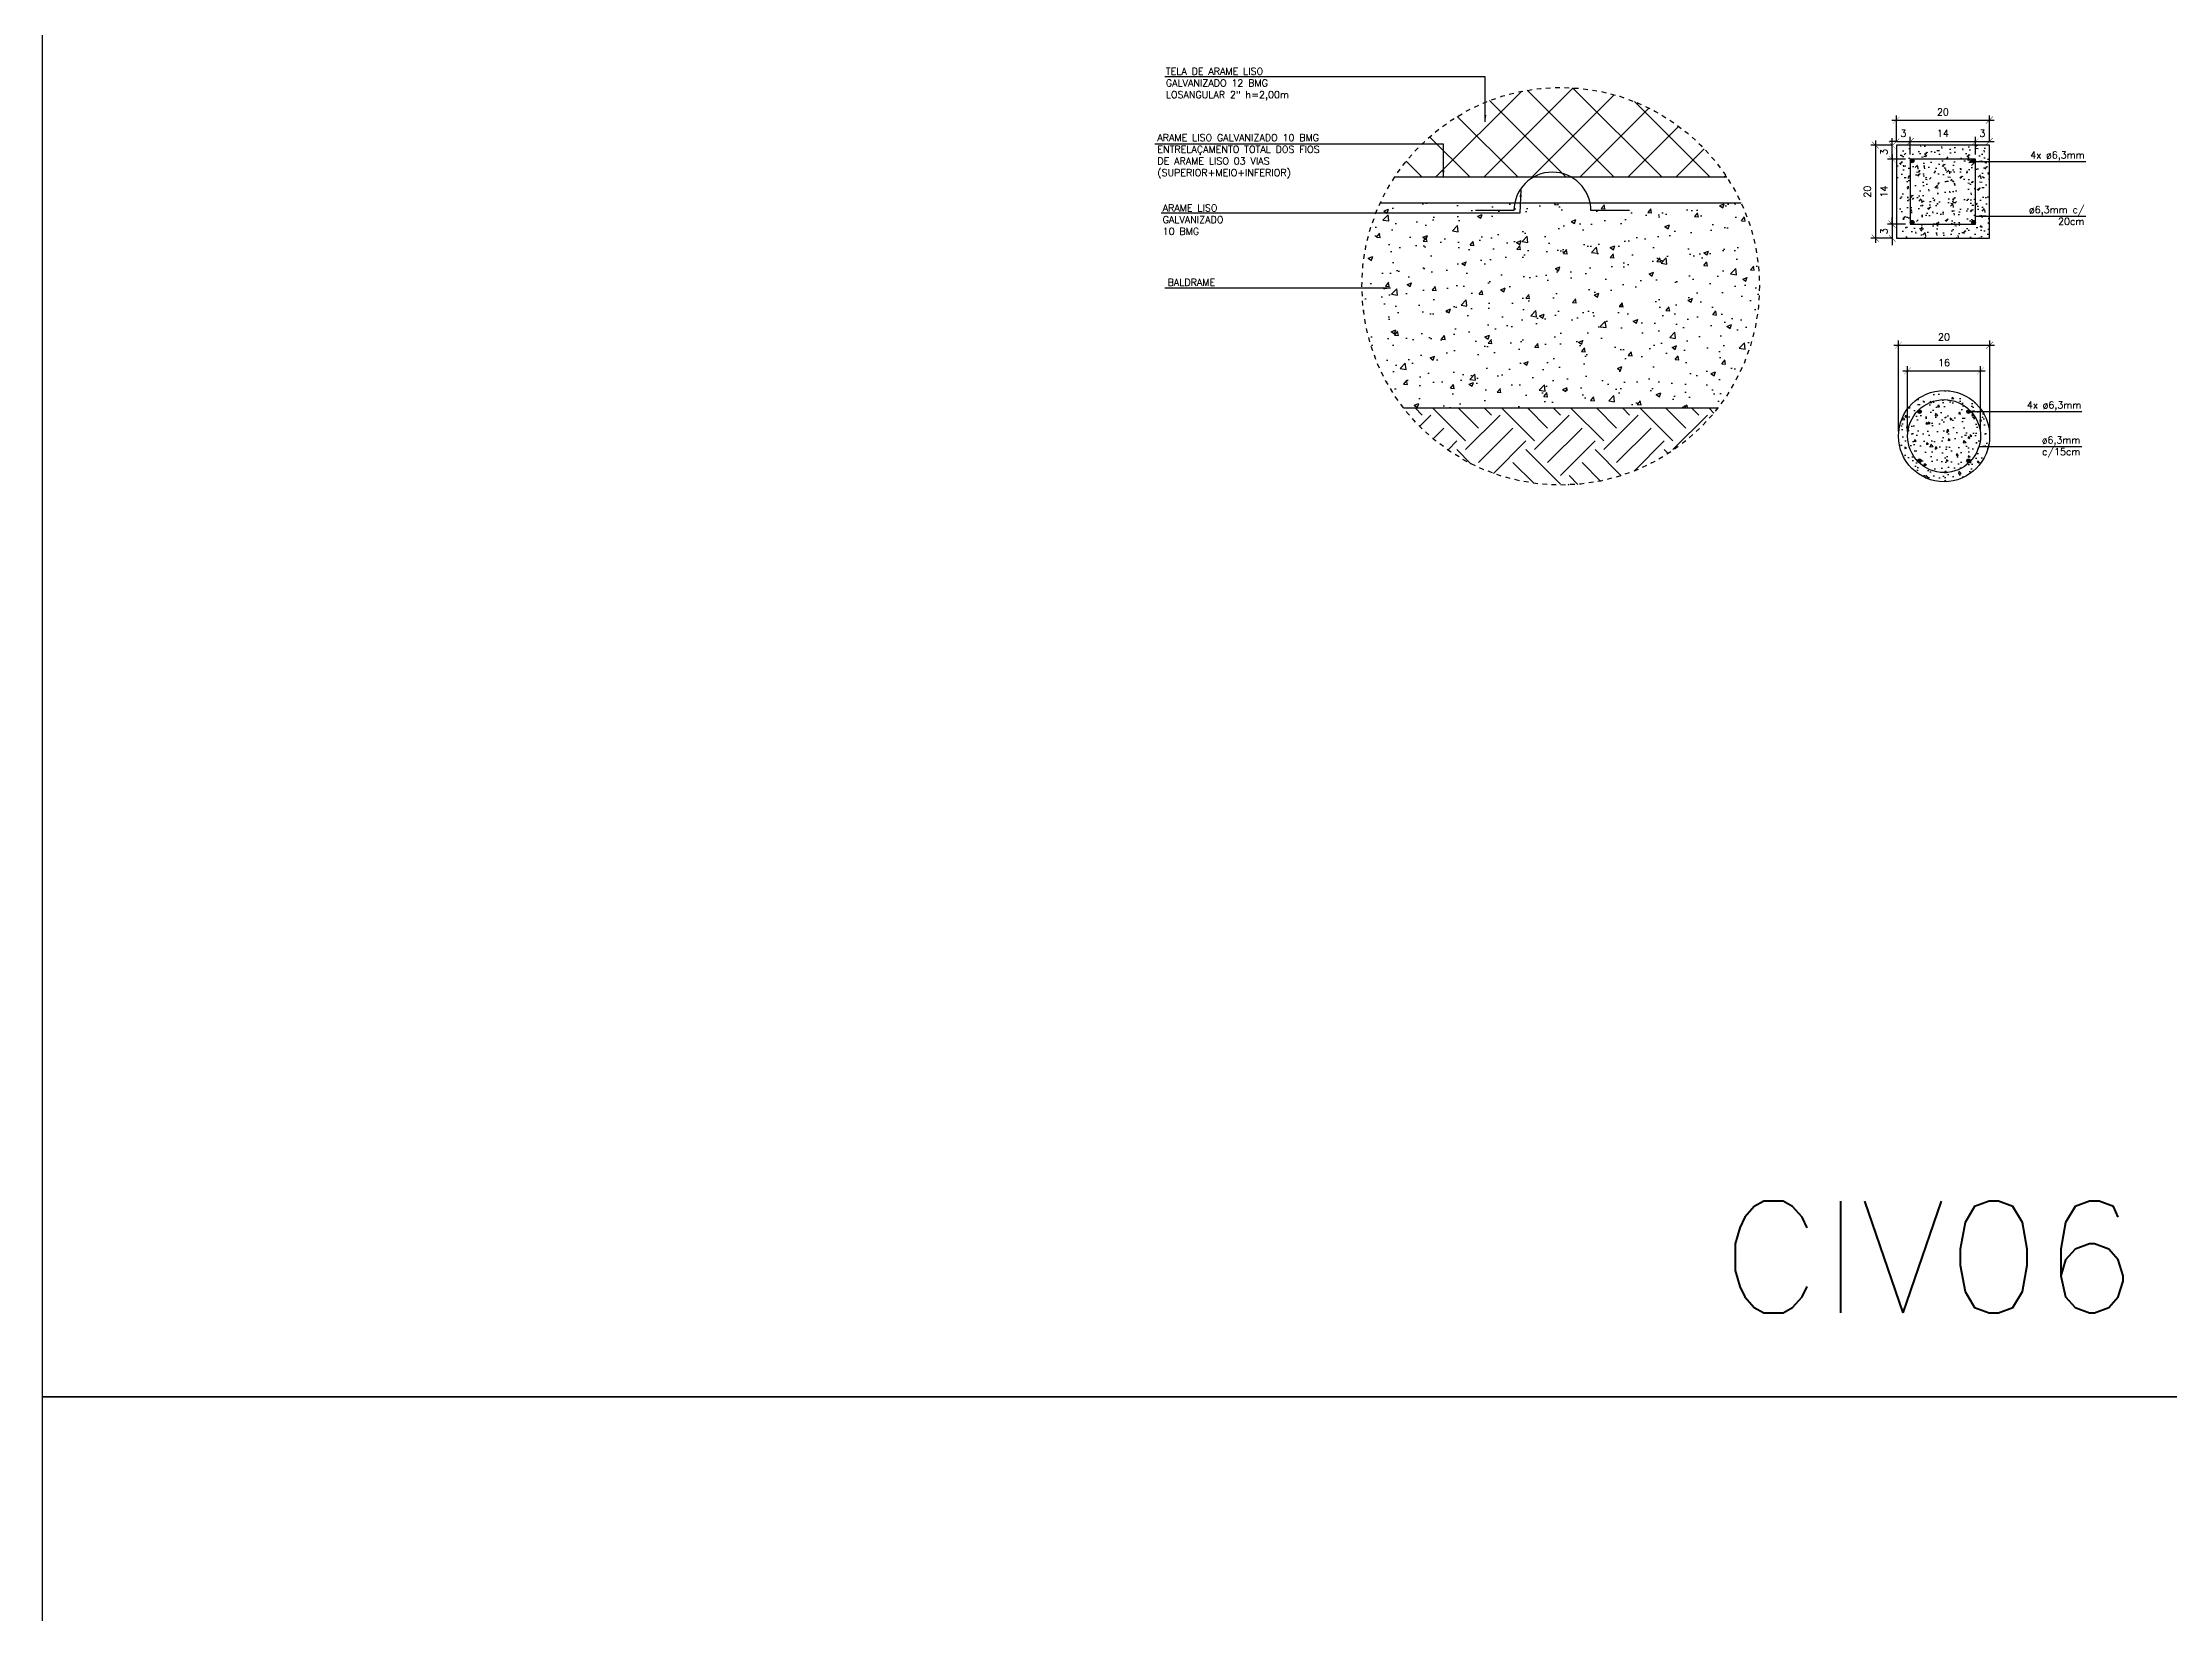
# Model space of a CAD drawing. Header units: inches. Extents: x -7660 to 802, y -193 to 3.
# Drawn here: x 353.43 to 399.11, y -125.7 to -91.98 of the extents above; entities that cross this region are included whole.
import ezdxf

# ---------------------------------------------------------------- set-up
doc = ezdxf.new("R2010")
doc.units = ezdxf.units.IN
doc.header["$MEASUREMENT"] = 0
doc.linetypes.add('DASHDOT', pattern=[1, 0.5, -0.25, 0, -0.25])
for name, color, linetype in [('A_DETALHES', 7, 'Continuous'), ('COTA', 7, 'Continuous'), ('DETALHE', 1, 'Continuous'), ('INDICACAO', 1, 'Continuous')]:
    doc.layers.add(name, color=color, linetype=linetype)
doc.styles.add('ROMANS', font='romans.shx', dxfattribs={"height": 10})
doc.styles.add('Texto Cotas', font='romans.shx')
doc.dimstyles.new('huawei_stand Cota 1-100', dxfattribs={"dimscale": 0, "dimtxt": 0.15, "dimasz": 0.15, "dimexe": 0.1, "dimexo": 0.1, "dimgap": 0.1, "dimtad": 1, "dimzin": 0, "dimdsep": 46, "dimtxsty": 'Texto Cotas', "dimblk": 'ARCHTICK', "dimcen": 0.2, "dimdle": 0.1, "dimclrd": 256, "dimclre": 256, "dimclrt": 256, "dimadec": 0, "dimazin": 0, "dimtfac": 1, "dimtix": 1, "dimtmove": 0, "dimatfit": 3, "dimfxl": 1, "dimtolj": 1, "dimtzin": 0, "dimarcsym": 1})

# ---------------------------------------------------------------- blocks, each defined once
blk = doc.blocks.new('det')
at = {"layer": 'A_DETALHES'}
h = blk.add_hatch(dxfattribs=at)
h.set_pattern_fill('ANSI37', color=256, scale=0.229662, angle=359.9936, style=0)
h.set_pattern_definition([(44.99356, (-231.3651, 237.1045), (-0.5155483, 0.5156642), []), (134.99356, (-231.3651, 237.1045), (-0.5156642, -0.5155483), [])])
edge = h.paths.add_edge_path()
edge.add_arc((287.293, 14.104), 4.27, 33.2344, 146.7656)
edge.add_line((283.722, 16.444), (290.864, 16.444))
h = blk.add_hatch(dxfattribs=at)
h.set_pattern_fill('AR-CONC', color=256, scale=0.005509, style=0)
h.set_pattern_definition([(50, (-231.3651, 237.1045), (1.0036201, -0.0878053), [0.1049428, -1.1543705]), (355, (-231.3651, 237.1045), (-0.194146, 1.0524941), [0.0839542, -0.9234964]), (100.451, (-231.2814, 237.0972), (0.8094778, 0.964684), [0.0891876, -0.9810634]), (46.1842, (-231.3651, 237.3844), (1.493322, -0.231603), [0.157414, -1.7315557]), (96.6356, (-231.2406, 237.3651), (1.307814, 1.3630196), [0.1337814, -1.471595]), (351.184, (-231.365, 237.3844), (1.307816, 1.363017), [0.1259313, -1.3852445]), (21, (-231.22515, 237.3144), (0.8352171, -0.563361), [0.1049428, -1.1543705]), (326, (-231.2252, 237.3144), (0.3404554, 1.014656), [0.0839542, -0.9234964]), (71.4514, (-231.15555, 237.2675), (1.1756702, 0.4512972), [0.0891876, -0.9810634]), (37.5, (-231.36507, 237.10453), (0.01701452, 0.46579737), [0, -0.91230247, 0, -0.93748873, 0, -0.92699445]), (7.5, (-231.36507, 237.10453), (0.3680966, 0.55187543), [0, -0.5345085, 0, -0.8913139, 0, -0.3533073]), (327.5, (-231.6771, 237.10453), (0.74694238, -0.03155854), [0, -0.3498092, 0, -1.0914048, 0, -1.4482102]), (317.5, (-231.817, 237.1045), (0.816015, 0.1400696), [0, -0.454752, 0, -0.7248047, 0, -1.0284391])])
edge = h.paths.add_edge_path()
edge.add_arc((287.293, 14.104), 4.27, 354.4312, 384.7743)
edge.add_line((291.17, 15.893), (283.416, 15.893))
edge.add_arc((287.293, 14.104), 4.27, 155.2257, 185.5688)
edge.add_line((283.043, 13.689), (291.542, 13.689))
edge = h.paths.add_edge_path()
edge.add_arc((287.293, 14.104), 4.27, 322.1841, 354.4312)
edge.add_line((291.542, 13.689), (283.043, 13.689))
edge.add_arc((287.293, 14.104), 4.27, 185.5688, 217.8159)
edge.add_line((283.92, 11.486), (290.666, 11.486))
h = blk.add_hatch(dxfattribs=at)
h.set_pattern_fill('EARTH', color=256, scale=0.165264, angle=45, style=0)
h.set_pattern_definition([(45, (-231.3651, 237.1045), (1e-16, 1.4841149), [1.0494277, -1.0494277]), (45, (-231.6433, 237.3828), (1e-16, 1.4841149), [1.0494277, -1.0494277]), (45, (-231.9216, 237.6611), (1e-16, 1.4841149), [1.0494277, -1.0494277]), (135, (-231.9216, 237.8466), (-1.4841149, 1e-16), [1.0494277, -1.0494277]), (135, (-231.6433, 238.1249), (-1.4841149, 1e-16), [1.0494277, -1.0494277]), (135, (-231.3651, 238.4031), (-1.4841149, 1e-16), [1.0494277, -1.0494277])])
edge = h.paths.add_edge_path()
edge.add_arc((287.293, 14.104), 4.27, 217.8159, 322.1841)
edge.add_line((290.666, 11.486), (283.92, 11.486))
for p, q in [((290.864, 16.444), (283.722, 16.444)), ((283.416, 15.893), (291.17, 15.893)), ((290.666, 11.486), (283.92, 11.486))]:
    blk.add_line(p, q, dxfattribs=at)
at = {"layer": 'A_DETALHES', "color": 5}
for p, q in [((286.289, 15.727), (285.463, 15.727)), ((288.768, 15.727), (287.942, 15.727))]:
    blk.add_line(p, q, dxfattribs=at)
at = {"layer": 'A_DETALHES', "color": 1, "linetype": 'DASHDOT', "ltscale": 0.05}
blk.add_circle((287.293, 14.104), 4.27, dxfattribs=at)
at = {"layer": 'A_DETALHES', "color": 5}
blk.add_arc((287.115, 15.727), 0.826, 0, 180, dxfattribs=at)
blk = doc.blocks.new('_ArchTick')
at = {"const_width": 0.05}
blk.add_lwpolyline([(-0.5, -0.5), (0.5, 0.5)], dxfattribs=at)
blk = doc.blocks.new('*D155')
at = {"layer": 'COTA', "lineweight": -2, "transparency": 16777216}
for p, q in [((393.24, -94.078), (393.24, -93.54)), ((395.239, -94.078), (395.239, -93.54)), ((393.14, -93.64), (395.339, -93.64))]:
    blk.add_line(p, q, dxfattribs=at)
at = {"layer": 'COTA', "lineweight": -2, "transparency": 16777216, "xscale": 0.15, "yscale": 0.15, "zscale": 0.15, "rotation": 180}
blk.add_blockref('_ArchTick', (393.24, -93.64), dxfattribs=at)
at = {"layer": 'COTA', "lineweight": -2, "transparency": 16777216, "xscale": 0.15, "yscale": 0.15, "zscale": 0.15}
blk.add_blockref('_ArchTick', (395.239, -93.64), dxfattribs=at)
at = {"layer": 'COTA', "transparency": 16777216, "insert": (394.239, -93.465), "char_height": 0.15, "attachment_point": 5, "style": 'Texto Cotas', "bg_fill": 3, "box_fill_scale": 1.25, "bg_fill_color": 256, "bg_fill_true_color": 13158600, "bg_fill_transparency": 0}
blk.add_mtext('\\A1;20', dxfattribs=at)
blk = doc.blocks.new('*D156')
at = {"layer": 'COTA', "lineweight": -2, "transparency": 16777216}
for p, q in [((392.789, -94.078), (392.789, -96.276)), ((393.14, -94.178), (392.689, -94.178)), ((393.14, -96.176), (392.689, -96.176))]:
    blk.add_line(p, q, dxfattribs=at)
at = {"layer": 'COTA', "lineweight": -2, "transparency": 16777216, "xscale": 0.15, "yscale": 0.15, "zscale": 0.15}
for p, rotation in [((392.789, -94.178), 90), ((392.789, -96.176), 270)]:
    blk.add_blockref('_ArchTick', p, dxfattribs=dict(at, rotation=rotation))
at = {"layer": 'COTA', "transparency": 16777216, "insert": (392.614, -95.177), "char_height": 0.15, "attachment_point": 5, "rotation": 90, "style": 'Texto Cotas', "bg_fill": 3, "box_fill_scale": 1.25, "bg_fill_color": 256, "bg_fill_true_color": 13158600, "bg_fill_transparency": 0}
blk.add_mtext('\\A1;20', dxfattribs=at)
blk = doc.blocks.new('*D157')
at = {"layer": 'COTA', "lineweight": -2, "transparency": 16777216}
for p, q in [((393.24, -94.1), (393.24, -94)), ((393.54, -94.378), (393.54, -94)), ((393.24, -94.1), (393.09, -94.1)), ((393.24, -94.1), (393.54, -94.1)), ((393.54, -94.1), (393.69, -94.1))]:
    blk.add_line(p, q, dxfattribs=at)
at = {"layer": 'COTA', "lineweight": -2, "transparency": 16777216, "xscale": 0.15, "yscale": 0.15, "zscale": 0.15}
blk.add_blockref('_ArchTick', (393.24, -94.1), dxfattribs=at)
at = {"layer": 'COTA', "lineweight": -2, "transparency": 16777216, "xscale": 0.15, "yscale": 0.15, "zscale": 0.15, "rotation": 180}
blk.add_blockref('_ArchTick', (393.54, -94.1), dxfattribs=at)
at = {"layer": 'COTA', "transparency": 16777216, "insert": (393.39, -93.925), "char_height": 0.15, "attachment_point": 5, "style": 'Texto Cotas', "bg_fill": 3, "box_fill_scale": 1.25, "bg_fill_color": 256, "bg_fill_true_color": 13158600, "bg_fill_transparency": 0}
blk.add_mtext('\\A1;3', dxfattribs=at)
blk = doc.blocks.new('*D158')
at = {"layer": 'COTA', "lineweight": -2, "transparency": 16777216}
for p, q in [((393.54, -94.378), (393.54, -94)), ((394.939, -94.378), (394.939, -94)), ((393.44, -94.1), (395.039, -94.1))]:
    blk.add_line(p, q, dxfattribs=at)
at = {"layer": 'COTA', "lineweight": -2, "transparency": 16777216, "xscale": 0.15, "yscale": 0.15, "zscale": 0.15, "rotation": 180}
blk.add_blockref('_ArchTick', (393.54, -94.1), dxfattribs=at)
at = {"layer": 'COTA', "lineweight": -2, "transparency": 16777216, "xscale": 0.15, "yscale": 0.15, "zscale": 0.15}
blk.add_blockref('_ArchTick', (394.939, -94.1), dxfattribs=at)
at = {"layer": 'COTA', "transparency": 16777216, "insert": (394.239, -93.925), "char_height": 0.15, "attachment_point": 5, "style": 'Texto Cotas', "bg_fill": 3, "box_fill_scale": 1.25, "bg_fill_color": 256, "bg_fill_true_color": 13158600, "bg_fill_transparency": 0}
blk.add_mtext('\\A1;14', dxfattribs=at)
blk = doc.blocks.new('*D159')
at = {"layer": 'COTA', "lineweight": -2, "transparency": 16777216}
for p, q in [((394.939, -94.378), (394.939, -94)), ((395.239, -94.1), (395.239, -94)), ((394.839, -94.1), (395.339, -94.1))]:
    blk.add_line(p, q, dxfattribs=at)
at = {"layer": 'COTA', "lineweight": -2, "transparency": 16777216, "xscale": 0.15, "yscale": 0.15, "zscale": 0.15, "rotation": 180}
blk.add_blockref('_ArchTick', (394.939, -94.1), dxfattribs=at)
at = {"layer": 'COTA', "lineweight": -2, "transparency": 16777216, "xscale": 0.15, "yscale": 0.15, "zscale": 0.15}
blk.add_blockref('_ArchTick', (395.239, -94.1), dxfattribs=at)
at = {"layer": 'COTA', "transparency": 16777216, "insert": (395.089, -93.925), "char_height": 0.15, "attachment_point": 5, "style": 'Texto Cotas', "bg_fill": 3, "box_fill_scale": 1.25, "bg_fill_color": 256, "bg_fill_true_color": 13158600, "bg_fill_transparency": 0}
blk.add_mtext('\\A1;3', dxfattribs=at)
blk = doc.blocks.new('*D160')
at = {"layer": 'COTA', "lineweight": -2, "transparency": 16777216}
for p, q in [((393.147, -94.178), (393.147, -94.028)), ((393.147, -94.178), (393.047, -94.178)), ((393.44, -94.478), (393.047, -94.478)), ((393.147, -94.478), (393.147, -94.178)), ((393.147, -94.478), (393.147, -94.628))]:
    blk.add_line(p, q, dxfattribs=at)
at = {"layer": 'COTA', "lineweight": -2, "transparency": 16777216, "xscale": 0.15, "yscale": 0.15, "zscale": 0.15}
for p, rotation in [((393.147, -94.178), 270), ((393.147, -94.478), 90)]:
    blk.add_blockref('_ArchTick', p, dxfattribs=dict(at, rotation=rotation))
at = {"layer": 'COTA', "transparency": 16777216, "insert": (392.972, -94.328), "char_height": 0.15, "attachment_point": 5, "rotation": 90, "style": 'Texto Cotas', "bg_fill": 3, "box_fill_scale": 1.25, "bg_fill_color": 256, "bg_fill_true_color": 13158600, "bg_fill_transparency": 0}
blk.add_mtext('\\A1;3', dxfattribs=at)
blk = doc.blocks.new('*D161')
at = {"layer": 'COTA', "lineweight": -2, "transparency": 16777216}
for p, q in [((393.44, -94.478), (393.047, -94.478)), ((393.147, -94.378), (393.147, -95.977)), ((393.44, -95.877), (393.047, -95.877))]:
    blk.add_line(p, q, dxfattribs=at)
at = {"layer": 'COTA', "lineweight": -2, "transparency": 16777216, "xscale": 0.15, "yscale": 0.15, "zscale": 0.15}
for p, rotation in [((393.147, -94.478), 90), ((393.147, -95.877), 270)]:
    blk.add_blockref('_ArchTick', p, dxfattribs=dict(at, rotation=rotation))
at = {"layer": 'COTA', "transparency": 16777216, "insert": (392.972, -95.177), "char_height": 0.15, "attachment_point": 5, "rotation": 90, "style": 'Texto Cotas', "bg_fill": 3, "box_fill_scale": 1.25, "bg_fill_color": 256, "bg_fill_true_color": 13158600, "bg_fill_transparency": 0}
blk.add_mtext('\\A1;14', dxfattribs=at)
blk = doc.blocks.new('*D162')
at = {"layer": 'COTA', "lineweight": -2, "transparency": 16777216}
for p, q in [((393.44, -95.877), (393.047, -95.877)), ((393.147, -95.877), (393.147, -95.727)), ((393.147, -95.877), (393.147, -96.176)), ((393.147, -96.176), (393.047, -96.176)), ((393.147, -96.176), (393.147, -96.326))]:
    blk.add_line(p, q, dxfattribs=at)
at = {"layer": 'COTA', "lineweight": -2, "transparency": 16777216, "xscale": 0.15, "yscale": 0.15, "zscale": 0.15}
for p, rotation in [((393.147, -95.877), 270), ((393.147, -96.176), 90)]:
    blk.add_blockref('_ArchTick', p, dxfattribs=dict(at, rotation=rotation))
at = {"layer": 'COTA', "transparency": 16777216, "insert": (392.972, -96.027), "char_height": 0.15, "attachment_point": 5, "rotation": 90, "style": 'Texto Cotas', "bg_fill": 3, "box_fill_scale": 1.25, "bg_fill_color": 256, "bg_fill_true_color": 13158600, "bg_fill_transparency": 0}
blk.add_mtext('\\A1;3', dxfattribs=at)
blk = doc.blocks.new('*D163')
at = {"layer": 'COTA', "lineweight": -2, "transparency": 16777216}
for p, q in [((393.186, -98.473), (395.345, -98.473)), ((393.286, -100.326), (393.286, -98.373)), ((395.245, -100.326), (395.245, -98.373))]:
    blk.add_line(p, q, dxfattribs=at)
at = {"layer": 'COTA', "lineweight": -2, "transparency": 16777216, "xscale": 0.15, "yscale": 0.15, "zscale": 0.15, "rotation": 180}
blk.add_blockref('_ArchTick', (393.286, -98.473), dxfattribs=at)
at = {"layer": 'COTA', "lineweight": -2, "transparency": 16777216, "xscale": 0.15, "yscale": 0.15, "zscale": 0.15}
blk.add_blockref('_ArchTick', (395.245, -98.473), dxfattribs=at)
at = {"layer": 'COTA', "transparency": 16777216, "insert": (394.265, -98.298), "char_height": 0.15, "attachment_point": 5, "style": 'Texto Cotas', "bg_fill": 3, "box_fill_scale": 1.25, "bg_fill_color": 256, "bg_fill_true_color": 13158600, "bg_fill_transparency": 0}
blk.add_mtext('\\A1;20', dxfattribs=at)
blk = doc.blocks.new('*D164')
at = {"layer": 'COTA', "lineweight": -2, "transparency": 16777216}
for p, q in [((393.382, -99.021), (395.149, -99.021)), ((393.482, -100.326), (393.482, -98.921)), ((395.049, -100.326), (395.049, -98.921))]:
    blk.add_line(p, q, dxfattribs=at)
at = {"layer": 'COTA', "lineweight": -2, "transparency": 16777216, "xscale": 0.15, "yscale": 0.15, "zscale": 0.15, "rotation": 180}
blk.add_blockref('_ArchTick', (393.482, -99.021), dxfattribs=at)
at = {"layer": 'COTA', "lineweight": -2, "transparency": 16777216, "xscale": 0.15, "yscale": 0.15, "zscale": 0.15}
blk.add_blockref('_ArchTick', (395.049, -99.021), dxfattribs=at)
at = {"layer": 'COTA', "transparency": 16777216, "insert": (394.265, -98.846), "char_height": 0.15, "attachment_point": 5, "style": 'Texto Cotas', "bg_fill": 3, "box_fill_scale": 1.25, "bg_fill_color": 256, "bg_fill_true_color": 13158600, "bg_fill_transparency": 0}
blk.add_mtext('\\A1;16', dxfattribs=at)
blk = doc.blocks.new('23')
at = {"layer": 'DETALHE'}
h = blk.add_hatch(dxfattribs=at)
h.set_pattern_fill('AR-CONC', color=256, scale=0.002448, angle=-90, style=0)
h.set_pattern_definition([(320, (63.47113, 89.06826), (-0.0390246, -0.4460534), [0.0466412, -0.5130535]), (265, (63.47113, 89.06826), (0.4677752, 0.0862871), [0.037313, -0.4104428]), (10.451, (63.46788, 89.0311), (0.42874844, -0.3597679), [0.0396389, -0.4360282]), (316.1842, (63.5955, 89.06826), (-0.1029347, -0.6636987), [0.0699618, -0.7695803]), (6.6356, (63.5869, 89.01295), (0.6057865, -0.5812507), [0.0594584, -0.6540423]), (261.184, (63.5955, 89.06826), (0.6057854, -0.5812516), [0.0559695, -0.6156642]), (291, (63.5644, 89.00607), (-0.25038266, -0.3712076), [0.0466412, -0.5130535]), (236, (63.5644, 89.00607), (0.4509582, -0.1513135), [0.037313, -0.4104428]), (341.4514, (63.54355, 88.97514), (0.2005765, -0.5225201), [0.0396389, -0.4360282]), (307.5, (63.47113, 89.06826), (0.20702105, -0.00756201), [0, -0.40546776, 0, -0.41666166, 0, -0.41199753]), (277.5, (63.47113, 89.06826), (0.24527797, -0.1635985), [0, -0.23755933, 0, -0.39613952, 0, -0.15702548]), (237.5, (63.47113, 89.20694), (-0.01402602, -0.33197439), [0, -0.15547077, 0, -0.4850688, 0, -0.64364898]), (227.5, (63.47113, 89.26913), (0.06225317, -0.36267335), [0, -0.202112, 0, -0.32213543, 0, -0.45708406])])
h.paths.add_polyline_path([(294.547, 11.307, 1), (296.506, 11.307, 1)])
h.paths.add_polyline_path([(296.077, 11.864, -0.027045), (296.08, 11.861, -0.198912), (296.31, 11.307, -0.198912), (296.08, 10.753, -0.027045), (296.077, 10.75, -0.411051), (294.975, 10.75, -0.027045), (294.972, 10.753, -0.198912), (294.743, 11.307, -0.198912), (294.972, 11.861, -0.027045), (294.975, 11.864, -0.411051)], flags=0)
h.paths.add_polyline_path([(296.08, 11.861, -0.185594), (296.09, 11.835, -1), (296.012, 11.835, -0.647838), (296.077, 11.864, 0.411051), (294.975, 11.864, -0.647838), (295.041, 11.835, -1), (294.962, 11.835, -0.185594), (294.972, 11.861, 0.198912), (294.743, 11.307, 0.198912), (294.972, 10.753, -0.185594), (294.962, 10.779, -1), (295.041, 10.779, -0.647838), (294.975, 10.75, 0.411051), (296.077, 10.75, -0.647838), (296.012, 10.779, -1), (296.09, 10.779, -0.185594), (296.08, 10.753, 0.198912), (296.31, 11.307, 0.198912)], flags=16)
for points in [[(295.001, 11.796, -1), (295.001, 11.874, -1)], [(296.051, 11.796, 1), (296.051, 11.874, 1)], [(295.001, 10.818, 1), (295.001, 10.74, 1)], [(296.051, 10.818, -1), (296.051, 10.74, -1)]]:
    blk.add_hatch(color=256, dxfattribs=at).paths.add_polyline_path(points)
for centre, radius in [((295.526, 11.307), 0.979), ((295.526, 11.307), 0.783), ((295.001, 11.835), 0.0392), ((296.051, 11.835), 0.0392), ((295.001, 10.779), 0.0392), ((296.051, 10.779), 0.0392)]:
    blk.add_circle(centre, radius, dxfattribs=at)

msp = doc.modelspace()

# ---------------------------------------------------------------- hatches: boundary and pattern name
at = {"layer": 'DETALHE'}
h = msp.add_hatch(dxfattribs=at)
h.set_pattern_fill('AR-CONC', color=256, scale=0.002498, style=0)
h.set_pattern_definition([(50, (-37276.30593, -8764.13485), (0.4551565223, -0.0398210167), [0.047593092, -0.523524014]), (355, (-37276.30593, -8764.13485), (-0.088048035, 0.477321597), [0.038074474, -0.4188192114]), (100.451, (-37276.268, -8764.13816), (0.367110133, 0.437498408), [0.0404478826, -0.444926708]), (46.1842, (-37276.30593, -8764.00793), (0.6772435584, -0.105035401), [0.071389638, -0.785286021]), (96.6356, (-37276.2495, -8764.0167), (0.593112946, 0.618149464), [0.060671824, -0.667390062]), (351.184, (-37276.3059, -8764.0079), (0.593113874, 0.61814837), [0.057111711, -0.628228817]), (21, (-37276.24247, -8764.03966), (0.3787832523, -0.2554925067), [0.047593092, -0.523524014]), (326, (-37276.24247, -8764.03966), (0.1544015556, 0.4601614097), [0.038074474, -0.4188192114]), (71.4514, (-37276.2109, -8764.06095), (0.533183765, 0.2046699276), [0.0404478826, -0.444926708]), (37.5, (-37276.30593, -8764.13485), (0.0077163349, 0.2112459717), [0, -0.4137426149, 0, -0.425164957, 0, -0.4204056478]), (7.5, (-37276.30593, -8764.13485), (0.1669372367, 0.2502836396), [0, -0.242407483, 0, -0.4042239965, 0, -0.1602300771]), (327.5, (-37276.44744, -8764.13485), (0.3387493805, -0.0143122646), [0, -0.1586436407, 0, -0.494968159, 0, -0.6567846724]), (317.5, (-37276.5109, -8764.13485), (0.3700748445, 0.0635236395), [0, -0.206236733, 0, -0.3287096235, 0, -0.4664123036])])
h.paths.add_polyline_path([(394.93886, -95.33277), (395.23865, -95.47013), (395.23865, -94.68715), (394.93886, -94.55116)])
h.paths.add_polyline_path([(394.93886, -94.55116), (394.92715, -94.54585, -0.66817864), (394.85891, -94.51759, -0.41421356), (394.89888, -94.47761), (393.57977, -94.47761, -0.41421356), (393.61974, -94.51759, -1), (393.53979, -94.51759), (393.53979, -95.8367, -1), (393.61974, -95.8367, -0.41421356), (393.57977, -95.87668), (394.89888, -95.87668, -0.41421356), (394.85891, -95.8367, -1), (394.93886, -95.8367)], flags=17)
h.paths.add_polyline_path([(394.93886, -94.47761), (394.93886, -94.55116), (395.23865, -94.68715), (395.23865, -94.17781), (393.23999, -94.17781), (393.23999, -96.17647), (395.23865, -96.17647), (395.23865, -95.47013), (394.93886, -95.33277), (394.93886, -95.87668), (393.53979, -95.87668), (393.53979, -94.47761)])
for points in [[(393.61974, -94.51759, 1), (393.53979, -94.51759, 1)], [(394.85891, -94.51759, -1), (394.93886, -94.51759, -1)], [(393.61974, -95.8367, -1), (393.53979, -95.8367, -1)], [(394.85891, -95.8367, 1), (394.93886, -95.8367, 1)]]:
    msp.add_hatch(color=256, dxfattribs=at).paths.add_polyline_path(points)

# ---------------------------------------------------------------- linework, layer by layer
at = {"color": 3}
msp.add_lwpolyline([(353.42924, -121.04888), (443.16814, -121.04888), (443.16814, -156.83345), (353.42924, -156.83345)], close=True, dxfattribs=at)
at = {"layer": 'DETALHE'}
for p, q in [((394.87062, -94.48932), (394.79995, -94.55998)), ((394.85648, -94.61652), (394.92715, -94.54585))]:
    msp.add_line(p, q, dxfattribs=at)
for points in [[(393.23999, -94.17781), (393.23999, -96.17647), (395.23865, -96.17647), (395.23865, -94.17781)], [(393.53979, -94.47761), (393.53979, -95.87668), (394.93886, -95.87668), (394.93886, -94.47761)]]:
    msp.add_lwpolyline(points, close=True, dxfattribs=at)
for centre in [(393.57977, -94.51759), (394.89888, -94.51759), (393.57977, -95.8367), (394.89888, -95.8367)]:
    msp.add_circle(centre, 0.03997, dxfattribs=at)

# ---------------------------------------------------------------- block references
msp.add_blockref('det', (98.73881, -111.31256), dxfattribs=at)

# ---------------------------------------------------------------- texts
at = {"layer": 'INDICACAO', "char_height": 0.15, "attachment_point": 1, "style": 'ROMANS'}
for s, insert, width in [('TELA DE ARAME LISO GALVANIZADO 12 BMG LOSANGULAR 2" h=2,00m', (377.55218, -92.52264), 2.9637496), ('ARAME LISO GALVANIZADO 10 BMG ENTRELAÇAMENTO TOTAL DOS FIOS DE ARAME LISO 03 VIAS (SUPERIOR+MEIO+INFERIOR)', (377.37003, -93.94338), 3.7881154), ('\\pxqr;4x ø6,3mm', (395.66197, -94.31579), 1.6239389), ('ARAME LISO GALVANIZADO 10 BMG ', (377.48387, -95.45183), 1.6876416), ('\\pxqr;ø6,3mm c/ 20cm', (395.99018, -95.48782), 1.2892975), ('\\pxqr;4x ø6,3mm', (395.42068, -99.68059), 1.7916726), ('\\pxqr;ø6,3mm c/15cm', (395.90374, -100.43321), 1.2892975)]:
    msp.add_mtext(s, dxfattribs=dict(at, insert=insert, width=width))
at = {"layer": 'INDICACAO', "color": 7, "insert": (377.58991, -97.04864), "char_height": 0.15, "width": 1.0606353, "attachment_point": 1, "style": 'ROMANS'}
msp.add_mtext('{\\C256;BALDRAME}', dxfattribs=at)
at = {"layer": 'INDICACAO', "color": 8, "insert": (389.4699, -116.85112), "char_height": 2.4, "width": 19.4018247, "attachment_point": 1, "style": 'ROMANS'}
msp.add_mtext('CIV06', dxfattribs=at)

# ---------------------------------------------------------------- leaders
at = {"layer": 'INDICACAO'}
for points in [[(384.41129, -93.67931), (384.41129, -92.71534), (377.53285, -92.71534)], [(383.51216, -94.86897), (383.51216, -94.1566), (377.31382, -94.1566)], [(394.93886, -94.52907), (396.26673, -94.52907), (397.31109, -94.52907)], [(385.17789, -95.14175), (385.15496, -95.63996), (377.45206, -95.63996)], [(394.93886, -95.70109), (396.26673, -95.70109), (397.31109, -95.70109)], [(382.37473, -97.25184), (378.2075, -97.25184), (377.53285, -97.25184)], [(394.77006, -99.89386), (396.18029, -99.89386), (397.22465, -99.89386)], [(395.01705, -100.64649), (396.18029, -100.64649), (397.22465, -100.64649)]]:
    msp.add_leader(points, dimstyle='huawei_stand Cota 1-100', override={"dimscale": 1, "dimtad": 0, "dimfxl": 5, "dimfxlon": 1, "dimtfill": 1, "dimtfillclr": 256}, dxfattribs=at)

# ---------------------------------------------------------------- next in the draw order: dimensions: what is measured, and where the dimension line sits
at = {"layer": 'COTA'}
for base, p1, p2, picture, middle in [((395.23865, -93.64009), (393.23999, -94.17781), (395.23865, -94.17781), '*D155', (394.23932, -93.46509)), ((395.24452, -98.47293), (393.28583, -100.42621), (395.24452, -100.42621), '*D163', (394.26517, -98.29793))]:
    dim = msp.add_linear_dim(base=base, p1=p1, p2=p2, dimstyle='huawei_stand Cota 1-100', override={"dimscale": 1, "dimdec": 0, "dimlfac": 10, "dimfxl": 5, "dimfxlon": 1, "dimtfill": 1, "dimtfillclr": 256}, dxfattribs=at)
    dim.commit()
    dim.dimension.update_dxf_attribs({"geometry": picture, "text_midpoint": middle})

# ---------------------------------------------------------------- next in the draw order: dimensions: what is measured, and where the dimension line sits
dim = msp.add_linear_dim(base=(392.78948, -96.17647), p1=(393.23999, -94.17781), p2=(393.23999, -96.17647), angle=90, dimstyle='huawei_stand Cota 1-100', override={"dimscale": 1, "dimdec": 0, "dimlfac": 10, "dimfxl": 5, "dimfxlon": 1, "dimtfill": 1, "dimtfillclr": 256}, dxfattribs=at)
dim.commit()
dim.dimension.update_dxf_attribs({"geometry": '*D156', "text_midpoint": (392.61448, -95.17714)})
dim = msp.add_linear_dim(base=(395.04865, -99.02066), p1=(393.4817, -100.42621), p2=(395.04865, -100.42621), dimstyle='huawei_stand Cota 1-100', override={"dimscale": 1, "dimdec": 0, "dimlfac": 10, "dimfxl": 5, "dimfxlon": 1, "dimtfill": 1, "dimtfillclr": 256}, dxfattribs=at)
dim.commit()
dim.dimension.update_dxf_attribs({"geometry": '*D164', "text_midpoint": (394.26517, -98.84566)})

# ---------------------------------------------------------------- next in the draw order: block references
at = {"layer": 'DETALHE'}
msp.add_blockref('23', (98.73881, -111.73321), dxfattribs=at)

# ---------------------------------------------------------------- next in the draw order: dimensions: what is measured, and where the dimension line sits
at = {"layer": 'COTA'}
dim = msp.add_linear_dim(base=(393.53979, -94.10036), p1=(393.23999, -94.17781), p2=(393.53979, -94.47761), dimstyle='huawei_stand Cota 1-100', override={"dimscale": 1, "dimdec": 0, "dimlfac": 10, "dimfxl": 5, "dimfxlon": 1, "dimtfill": 1, "dimtfillclr": 256}, dxfattribs=at)
dim.commit()
dim.dimension.update_dxf_attribs({"geometry": '*D157', "text_midpoint": (393.38989, -93.92536)})

# ---------------------------------------------------------------- next in the draw order: dimensions: what is measured, and where the dimension line sits
dim = msp.add_linear_dim(base=(394.93865, -94.10036), p1=(393.53979, -94.47761), p2=(394.93865, -94.47761), dimstyle='huawei_stand Cota 1-100', override={"dimscale": 1, "dimdec": 0, "dimlfac": 10, "dimfxl": 5, "dimfxlon": 1, "dimtfill": 1, "dimtfillclr": 256}, dxfattribs=at)
dim.commit()
dim.dimension.update_dxf_attribs({"geometry": '*D158', "text_midpoint": (394.23922, -93.92536)})

# ---------------------------------------------------------------- next in the draw order: dimensions: what is measured, and where the dimension line sits
dim = msp.add_linear_dim(base=(393.14682, -94.17781), p1=(393.53979, -94.47761), p2=(393.23999, -94.17781), angle=90, dimstyle='huawei_stand Cota 1-100', override={"dimscale": 1, "dimdec": 0, "dimlfac": 10, "dimfxl": 5, "dimfxlon": 1, "dimtfill": 1, "dimtfillclr": 256}, dxfattribs=at)
dim.commit()
dim.dimension.update_dxf_attribs({"geometry": '*D160', "text_midpoint": (392.97182, -94.32771)})
dim = msp.add_linear_dim(base=(395.23865, -94.10036), p1=(394.93865, -94.47761), p2=(395.23865, -94.17781), dimstyle='huawei_stand Cota 1-100', override={"dimscale": 1, "dimdec": 0, "dimlfac": 10, "dimfxl": 5, "dimfxlon": 1, "dimtfill": 1, "dimtfillclr": 256}, dxfattribs=at)
dim.commit()
dim.dimension.update_dxf_attribs({"geometry": '*D159', "text_midpoint": (395.08865, -93.92536)})

# ---------------------------------------------------------------- next in the draw order: dimensions: what is measured, and where the dimension line sits
dim = msp.add_linear_dim(base=(393.14682, -95.87668), p1=(393.53979, -94.47761), p2=(393.53979, -95.87668), angle=90, dimstyle='huawei_stand Cota 1-100', override={"dimscale": 1, "dimdec": 0, "dimlfac": 10, "dimfxl": 5, "dimfxlon": 1, "dimtfill": 1, "dimtfillclr": 256}, dxfattribs=at)
dim.commit()
dim.dimension.update_dxf_attribs({"geometry": '*D161', "text_midpoint": (392.97182, -95.17714)})

# ---------------------------------------------------------------- next in the draw order: dimensions: what is measured, and where the dimension line sits
dim = msp.add_linear_dim(base=(393.14682, -96.17647), p1=(393.53979, -95.87668), p2=(393.23999, -96.17647), angle=90, dimstyle='huawei_stand Cota 1-100', override={"dimscale": 1, "dimdec": 0, "dimlfac": 10, "dimfxl": 5, "dimfxlon": 1, "dimtfill": 1, "dimtfillclr": 256}, dxfattribs=at)
dim.commit()
dim.dimension.update_dxf_attribs({"geometry": '*D162', "text_midpoint": (392.97182, -96.02657)})

# ---------------------------------------------------------------- next in the draw order: linework, layer by layer
at = {"color": 3}
msp.add_lwpolyline([(353.42924, -69.3577), (443.16814, -69.3577), (443.16814, -121.04888), (353.42924, -121.04888)], close=True, dxfattribs=at)

doc.saveas('drawing.dxf')
